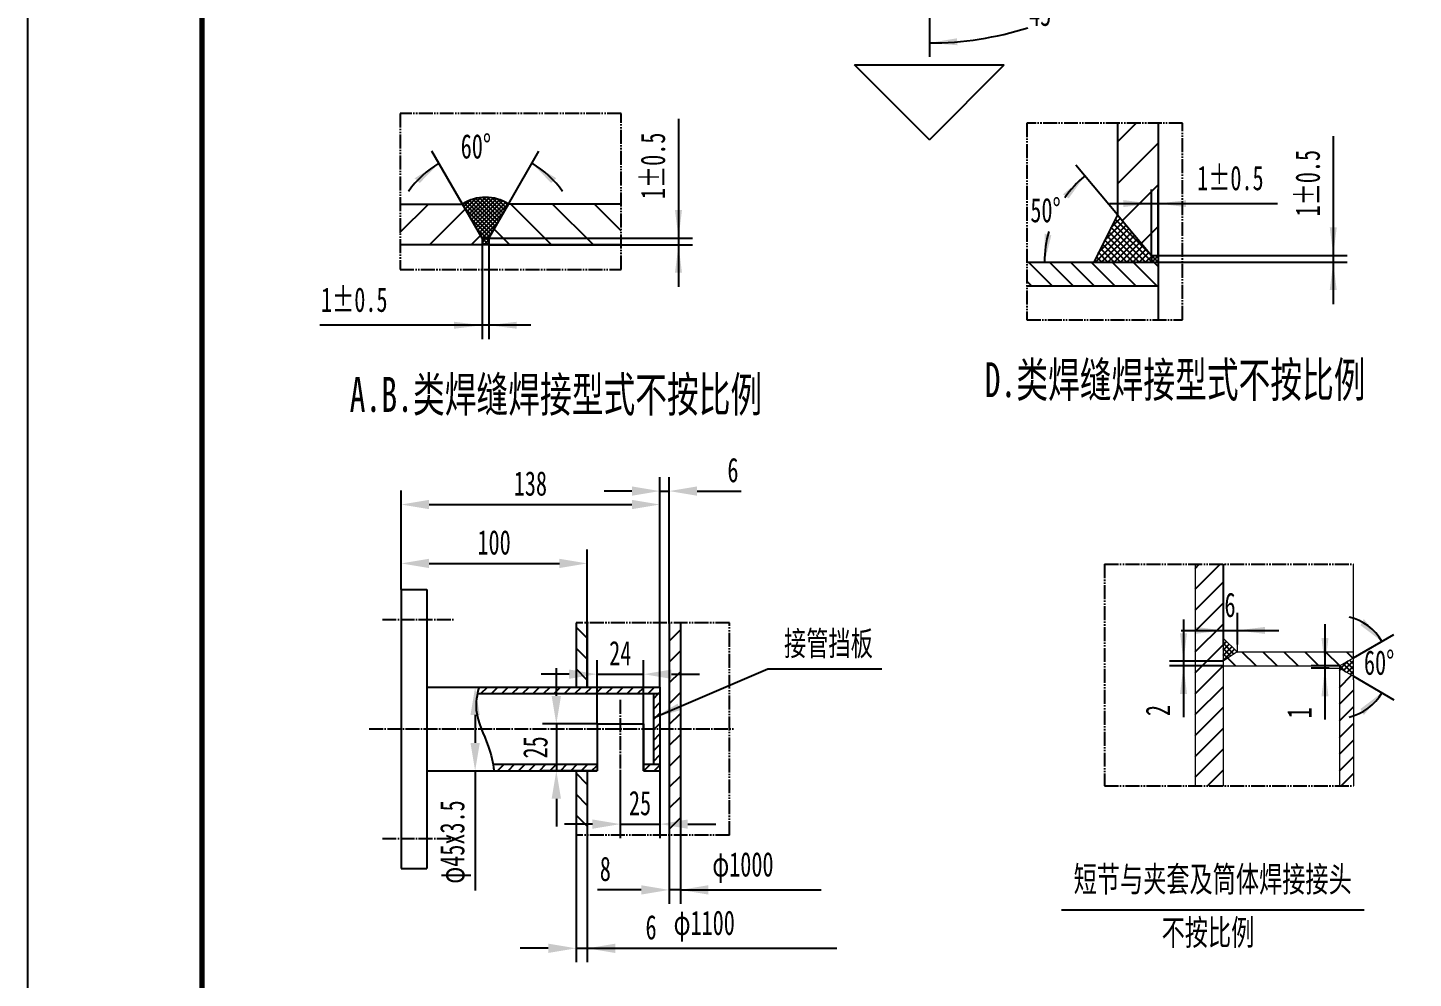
# Model space of a CAD drawing. Header units: millimetres. Extents: x -3150 to 3150, y -4455 to 4455.
# Drawn here: x -3150 to -172, y -3055 to -1011 of the extents above; entities that cross this region are included whole.
import ezdxf

# ---------------------------------------------------------------- set-up
doc = ezdxf.new("R2010")
doc.units = ezdxf.units.MM
doc.linetypes.add('EB_DASHDOT', pattern=[39, 30, -3, 3, -3])
doc.linetypes.add('EB_DASHDOTDOT', pattern=[45, 30, -3, 3, -3, 3, -3])
doc.layers.get('0').update_dxf_attribs({"lineweight": 0})
for name, color, linetype, lineweight in [('CAXAEB0', 7, 'Continuous', 70), ('CAXA中心线层', 1, 'EB_DASHDOT', 25), ('CAXA剖面线层', 4, 'Continuous', 25), ('CAXA尺寸线层', 3, 'Continuous', 25), ('CAXA细实线层', 7, 'Continuous', 25), ('H 短双点线', 3, 'EB_DASHDOTDOT', 35)]:
    doc.layers.add(name, color=color, linetype=linetype, lineweight=lineweight)
doc.styles.add('标准', font='SimSun.ttf', dxfattribs={"width": 0.667})
doc.dimstyles.new('标准', dxfattribs={"dimscale": 225, "dimtxt": 3.5, "dimasz": 4, "dimexe": 2, "dimexo": 0, "dimtad": 1, "dimdsep": 46, "dimtxsty": '标准', "dimcen": 0, "dimdle": 6, "dimazin": 2, "dimtfac": 1, "dimtdec": 3, "dimtmove": 0, "dimatfit": 3, "dimfxl": 0, "dimtolj": 1, "dimtzin": 0, "dimarcsym": 0})

# ---------------------------------------------------------------- blocks, each defined once
blk = doc.blocks.new('CAXBLOCK0', base_point=(3000, -4305))
at = {"layer": 'CAXAEB0', "color": 0, "linetype": 'Continuous', "lineweight": 25}
blk.add_line((-3150, -4455), (-3150, 4455), dxfattribs=at)
at = {"layer": 'CAXAEB0', "color": 0, "linetype": 'Continuous', "lineweight": 70}
blk.add_line((-2775, -4305), (-2775, 4305), dxfattribs=at)
blk = doc.blocks.new('*CAXBLOCK3132')
at = {"layer": 'CAXA尺寸线层', "linetype": 'Continuous', "lineweight": 25}
for points in [[(-1212.2, 363.7), (-1271.5, 353.6), (-1272.8, 368.6)], [(-1713.4, 156.1), (-1664.4, 190.9), (-1674, 202.4)]]:
    blk.add_hatch(color=0, dxfattribs=at).paths.add_polyline_path(points, flags=0)
at = {"layer": 'CAXA尺寸线层', "color": 0, "linetype": 'Continuous', "lineweight": 25}
for p, q in [((-1212.2, 271.8), (-1212.2, 393.7)), ((-1640.8, 83.5), (-1734.6, 177.3))]:
    blk.add_line(p, q, dxfattribs=at)
for start, end in [(90, 107.6908), (117.4831, 135)]:
    blk.add_arc((-1212.2, -345.1), 708.7, start, end, dxfattribs=at)
at = {"layer": 'CAXA尺寸线层', "color": 0, "linetype": 'Continuous', "lineweight": 25, "insert": (-1536.7, 345.7), "char_height": 52.5, "attachment_point": 1, "style": '标准'}
blk.add_mtext('\\fSimSun|b0|i0|p34;45{%%D}', dxfattribs=at)
blk = doc.blocks.new('*CAXBLOCK3233')
at = {"layer": 'CAXA尺寸线层', "linetype": 'Continuous', "lineweight": 25}
for points in [[(-717.8, -839.5), (-766.8, -874.3), (-757.2, -885.8)], [(-1212.2, -1044.3), (-1153, -1034.2), (-1151.7, -1049.2)]]:
    blk.add_hatch(color=0, dxfattribs=at).paths.add_polyline_path(points, flags=0)
at = {"layer": 'CAXA尺寸线层', "color": 0, "linetype": 'Continuous', "lineweight": 25}
for p, q in [((-921.3, -636), (-696.6, -860.7)), ((-1212.2, -973), (-1212.2, -1074.3))]:
    blk.add_line(p, q, dxfattribs=at)
for start, end in [(297.5521, 315), (270, 287.6266)]:
    blk.add_arc((-1212.2, -345.1), 699.2, start, end, dxfattribs=at)
at = {"layer": 'CAXA尺寸线层', "color": 0, "linetype": 'Continuous', "lineweight": 25, "insert": (-997.9, -955.1), "char_height": 52.5, "attachment_point": 1, "style": '标准'}
blk.add_mtext('\\fSimSun|b0|i0|p34;45{%%D}', dxfattribs=at)
blk = doc.blocks.new('CAXBLOCK41')
at = {"layer": 'CAXAEB0', "color": 0, "linetype": 'Continuous', "lineweight": 25}
for p, q in [((-2024.1, -1478.2), (-2111.6, -1390.7)), ((-1934.3, -1478.2), (-2021.8, -1390.7)), ((-1874.6, -1448.1), (-1932, -1390.7)), ((-2113.9, -1478.2), (-2147.8, -1444.3))]:
    blk.add_line(p, q, dxfattribs=at)
blk = doc.blocks.new('CAXBLOCK42')
at = {"layer": 'CAXAEB0', "color": 0, "linetype": 'Continuous', "lineweight": 25}
for p, q in [((-2349.9, -1451.8), (-2288.8, -1390.7)), ((-2286.5, -1478.2), (-2209.5, -1401.3)), ((-2196.7, -1478.2), (-2176.6, -1458.2))]:
    blk.add_line(p, q, dxfattribs=at)
blk = doc.blocks.new('CAXBLOCK43')
at = {"layer": 'CAXAEB0', "color": 0, "linetype": 'Continuous', "lineweight": 25}
for p, q in [((-2212.8, -1395.6), (-2199.8, -1382.6)), ((-2166.2, -1434.9), (-2212.3, -1388.7)), ((-2166.2, -1443.9), (-2210.5, -1399.6)), ((-2209.5, -1401.3), (-2186.7, -1378.5)), ((-2166.2, -1425.9), (-2206.5, -1385.6)), ((-2206.2, -1407), (-2175.9, -1376.7)), ((-2202.9, -1412.7), (-2166.4, -1376.2)), ((-2166.2, -1416.9), (-2200.3, -1382.8)), ((-2199.6, -1418.4), (-2166.2, -1384.9)), ((-2196.4, -1424.1), (-2166.2, -1393.9)), ((-2166.2, -1407.9), (-2193.7, -1380.4)), ((-2166.2, -1399), (-2186.7, -1378.5)), ((-2166.2, -1390), (-2179.1, -1377.1)), ((-2166.2, -1381), (-2170.9, -1376.3)), ((-2166.2, -1384.9), (-2157.8, -1376.5)), ((-2166.2, -1393.9), (-2149.9, -1377.6)), ((-2166.2, -1402.9), (-2142.6, -1379.3)), ((-2131.3, -1415.9), (-2166.2, -1381)), ((-2166.2, -1411.9), (-2135.8, -1381.4)), ((-2166.2, -1420.8), (-2129.3, -1384)), ((-2166.2, -1429.8), (-2123.3, -1386.9)), ((-2134.6, -1421.6), (-2166.2, -1390)), ((-2166.2, -1438.8), (-2117.6, -1390.2)), ((-2137.9, -1427.3), (-2166.2, -1399)), ((-2128, -1410.2), (-2162, -1376.3)), ((-2124.8, -1404.5), (-2152, -1377.3)), ((-2121.5, -1398.8), (-2140.3, -1379.9)), ((-2118.2, -1393.1), (-2125.5, -1385.8)), ((-2166.2, -1452.8), (-2198.2, -1420.8)), ((-2193.1, -1429.7), (-2166.2, -1402.9)), ((-2189.8, -1435.4), (-2166.2, -1411.9)), ((-2186.5, -1441.1), (-2166.2, -1420.8)), ((-2141.2, -1433), (-2166.2, -1407.9)), ((-2166.2, -1447.8), (-2127.3, -1408.9)), ((-2144.5, -1438.6), (-2166.2, -1416.9)), ((-2147.8, -1444.3), (-2166.2, -1425.9)), ((-2166.2, -1461.8), (-2186, -1442.1)), ((-2183.2, -1446.8), (-2166.2, -1429.8)), ((-2179.9, -1452.5), (-2166.2, -1438.8)), ((-2176.6, -1458.2), (-2166.2, -1447.8)), ((-2173.1, -1463.6), (-2166.2, -1456.8)), ((-2166.2, -1456.8), (-2139.6, -1430.1)), ((-2151.1, -1450), (-2166.2, -1434.9)), ((-2154.3, -1455.7), (-2166.2, -1443.9)), ((-2157.6, -1461.4), (-2166.2, -1452.8)), ((-2164.1, -1463.6), (-2151.8, -1451.4)), ((-2173.4, -1463.6), (-2173.7, -1463.3)), ((-2173.5, -1464.1), (-2173.1, -1463.6)), ((-2173.5, -1473), (-2166.2, -1465.7)), ((-2167.8, -1478.2), (-2173.5, -1472.5)), ((-2166.2, -1470.8), (-2173.4, -1463.6)), ((-2169.7, -1478.2), (-2166.2, -1474.7)), ((-2164.4, -1463.6), (-2166.2, -1461.8)), ((-2166.2, -1465.7), (-2164.1, -1463.6)), ((-2166.2, -1474.7), (-2158.9, -1467.4)), ((-2158.9, -1478.1), (-2166.2, -1470.8)), ((-2158.9, -1469.1), (-2164.4, -1463.6)), ((-2160.7, -1478.2), (-2158.9, -1476.4))]:
    blk.add_line(p, q, dxfattribs=at)
blk = doc.blocks.new('*CAXBLOCK4445')
at = {"layer": 'CAXA尺寸线层', "linetype": 'Continuous', "lineweight": 25}
for points in [[(-2266.3, -1303), (-2307.5, -1345.4), (-2318.5, -1335.2)], [(-2066.2, -1303), (-2024.9, -1345.4), (-2013.9, -1335.2)]]:
    blk.add_hatch(color=0, dxfattribs=at).paths.add_polyline_path(points, flags=0)
at = {"layer": 'CAXA尺寸线层', "color": 0, "linetype": 'Continuous', "lineweight": 25}
for p, q in [((-2215.6, -1390.7), (-2281.3, -1277)), ((-2116.8, -1390.7), (-2051.2, -1277))]:
    blk.add_line(p, q, dxfattribs=at)
for start, end in [(120, 145.7693), (34.2307, 60)]:
    blk.add_arc((-2166.2, -1476.3), 200.1, start, end, dxfattribs=at)
at = {"layer": 'CAXA尺寸线层', "color": 0, "linetype": 'Continuous', "lineweight": 25, "insert": (-2219.4, -1240.2), "char_height": 52.5, "attachment_point": 1, "style": '标准'}
blk.add_mtext('\\fSimSun|b0|i0|p34;60{%%D}', dxfattribs=at)
blk = doc.blocks.new('CAXBLOCK46')
at = {"layer": 'CAXA尺寸线层', "color": 0, "linetype": 'Continuous', "lineweight": 25, "insert": (-1832.7, -1379.9), "char_height": 52.5, "attachment_point": 1, "rotation": 90, "style": '标准'}
blk.add_mtext('\\fSimSun|b0|i0|p34;1{%%P}0.5', dxfattribs=at)
blk = doc.blocks.new('*CAXBLOCK4546')
at = {"layer": 'CAXA尺寸线层', "linetype": 'Continuous', "lineweight": 25}
for points in [[(-1751.4, -1463.6), (-1743.9, -1403.6), (-1758.9, -1403.6)], [(-1751.4, -1478.2), (-1743.9, -1538.2), (-1758.9, -1538.2)]]:
    blk.add_hatch(color=0, dxfattribs=at).paths.add_polyline_path(points, flags=0)
at = {"layer": 'CAXA尺寸线层', "color": 0, "linetype": 'Continuous', "lineweight": 25}
for p, q in [((-1751.4, -1207.1), (-1751.4, -1568.2)), ((-2158.9, -1463.6), (-1721.4, -1463.6)), ((-2158.9, -1478.2), (-1721.4, -1478.2))]:
    blk.add_line(p, q, dxfattribs=at)
blk.add_blockref('CAXBLOCK46', (0, 0), dxfattribs=at)
blk = doc.blocks.new('CAXBLOCK48')
at = {"layer": 'CAXA尺寸线层', "color": 0, "linetype": 'Continuous', "lineweight": 25, "insert": (-2519.6, -1569.8), "char_height": 52.5, "attachment_point": 1, "style": '标准'}
blk.add_mtext('\\fSimSun|b0|i0|p34;1{%%P}0.5', dxfattribs=at)
blk = doc.blocks.new('*CAXBLOCK4748')
at = {"layer": 'CAXA尺寸线层', "linetype": 'Continuous', "lineweight": 25}
for points in [[(-2173.5, -1651.1), (-2233.5, -1658.6), (-2233.5, -1643.6)], [(-2158.9, -1651.1), (-2098.9, -1658.6), (-2098.9, -1643.6)]]:
    blk.add_hatch(color=0, dxfattribs=at).paths.add_polyline_path(points, flags=0)
at = {"layer": 'CAXA尺寸线层', "color": 0, "linetype": 'Continuous', "lineweight": 25}
for p, q in [((-2173.5, -1478.2), (-2173.5, -1681.1)), ((-2158.9, -1478.2), (-2158.9, -1681.1)), ((-2068.9, -1651.1), (-2522.2, -1651.1))]:
    blk.add_line(p, q, dxfattribs=at)
blk.add_blockref('CAXBLOCK48', (0, 0), dxfattribs=at)
blk = doc.blocks.new('CAXBLOCK49')
at = {"layer": 'CAXAEB0', "color": 0, "linetype": 'Continuous', "lineweight": 25}
for p, q in [((-835.5, -1468.6), (-795.7, -1428.8)), ((-821.9, -1441.5), (-801.8, -1421.4)), ((-735.1, -1500.9), (-812.7, -1423.3)), ((-808.3, -1414.4), (-808, -1414.1)), ((-805.1, -1417.5), (-808.2, -1414.4)), ((-855.4, -1515.5), (-783.4, -1443.4)), ((-849.2, -1495.7), (-789.5, -1436.1)), ((-842, -1515.5), (-777.2, -1450.7)), ((-828.5, -1515.5), (-771.1, -1458.1)), ((-761, -1515.5), (-826.3, -1450.2)), ((-747.6, -1515.5), (-821.8, -1441.3)), ((-735.1, -1514.4), (-817.3, -1432.3)), ((-814.9, -1515.5), (-844.3, -1486.1)), ((-801.4, -1515.5), (-839.8, -1477.1)), ((-788, -1515.5), (-835.3, -1468.2)), ((-774.5, -1515.5), (-830.8, -1459.2)), ((-815, -1515.5), (-764.9, -1465.4)), ((-801.5, -1515.5), (-758.8, -1472.7)), ((-788.1, -1515.5), (-752.6, -1480)), ((-774.6, -1515.5), (-746.5, -1487.4)), ((-855.3, -1515.5), (-857.8, -1513)), ((-841.8, -1515.5), (-853.3, -1504)), ((-828.4, -1515.5), (-848.8, -1495)), ((-761.1, -1515.5), (-740.3, -1494.7)), ((-747.7, -1515.5), (-735.1, -1503)), ((-735.1, -1503), (-733.1, -1500.9)), ((-720.6, -1515.5), (-735.1, -1500.9)), ((-734.1, -1515.5), (-735.1, -1514.4)), ((-734.2, -1515.5), (-720.6, -1501.8)), ((-720.6, -1502.1), (-721.7, -1500.9)), ((-720.7, -1515.5), (-720.6, -1515.3))]:
    blk.add_line(p, q, dxfattribs=at)
blk = doc.blocks.new('CAXBLOCK50')
at = {"layer": 'CAXAEB0', "color": 0, "linetype": 'Continuous', "lineweight": 25}
for p, q in [((-948, -1566.5), (-999, -1515.5)), ((-903.1, -1566.5), (-954.1, -1515.5)), ((-858.2, -1566.5), (-909.2, -1515.5)), ((-813.3, -1566.5), (-864.3, -1515.5)), ((-768.4, -1566.5), (-819.4, -1515.5)), ((-723.5, -1566.5), (-774.5, -1515.5)), ((-720.6, -1524.5), (-729.6, -1515.5)), ((-992.9, -1566.5), (-1002.7, -1556.7))]:
    blk.add_line(p, q, dxfattribs=at)
blk = doc.blocks.new('CAXBLOCK51')
at = {"layer": 'CAXAEB0', "color": 0, "linetype": 'Continuous', "lineweight": 25}
for p, q in [((-808, -1257.1), (-767.6, -1216.6)), ((-808, -1346.9), (-720.6, -1259.4)), ((-797.7, -1426.3), (-720.6, -1349.2)), ((-756.7, -1475.2), (-720.6, -1439))]:
    blk.add_line(p, q, dxfattribs=at)
blk = doc.blocks.new('CAXBLOCK53')
at = {"layer": 'CAXA尺寸线层', "color": 0, "linetype": 'Continuous', "lineweight": 25, "insert": (-636.8, -1308.3), "char_height": 52.5, "attachment_point": 1, "style": '标准'}
blk.add_mtext('\\fSimSun|b0|i0|p34;1{%%P}0.5', dxfattribs=at)
blk = doc.blocks.new('*CAXBLOCK5253')
at = {"layer": 'CAXA尺寸线层', "linetype": 'Continuous', "lineweight": 25}
for points in [[(-735.1, -1389.6), (-795.1, -1382.1), (-795.1, -1397.1)], [(-720.6, -1389.6), (-660.6, -1382.1), (-660.6, -1397.1)]]:
    blk.add_hatch(color=0, dxfattribs=at).paths.add_polyline_path(points, flags=0)
at = {"layer": 'CAXA尺寸线层', "color": 0, "linetype": 'Continuous', "lineweight": 25}
for p, q in [((-735.1, -1500.9), (-735.1, -1359.6)), ((-720.6, -1500.9), (-720.6, -1359.6)), ((-825.1, -1389.6), (-464, -1389.6))]:
    blk.add_line(p, q, dxfattribs=at)
blk.add_blockref('CAXBLOCK53', (0, 0), dxfattribs=at)
blk = doc.blocks.new('CAXBLOCK55')
at = {"layer": 'CAXA尺寸线层', "color": 0, "linetype": 'Continuous', "lineweight": 25, "insert": (-425.5, -1417.2), "char_height": 52.5, "attachment_point": 1, "rotation": 90, "style": '标准'}
blk.add_mtext('\\fSimSun|b0|i0|p34;1{%%P}0.5', dxfattribs=at)
blk = doc.blocks.new('*CAXBLOCK5455')
at = {"layer": 'CAXA尺寸线层', "linetype": 'Continuous', "lineweight": 25}
for points in [[(-344.2, -1500.9), (-336.7, -1440.9), (-351.7, -1440.9)], [(-344.2, -1515.5), (-336.7, -1575.5), (-351.7, -1575.5)]]:
    blk.add_hatch(color=0, dxfattribs=at).paths.add_polyline_path(points, flags=0)
at = {"layer": 'CAXA尺寸线层', "color": 0, "linetype": 'Continuous', "lineweight": 25}
for p, q in [((-344.2, -1244.4), (-344.2, -1605.5)), ((-720.6, -1500.9), (-314.2, -1500.9)), ((-720.6, -1515.5), (-314.2, -1515.5))]:
    blk.add_line(p, q, dxfattribs=at)
blk.add_blockref('CAXBLOCK55', (0, 0), dxfattribs=at)
blk = doc.blocks.new('*CAXBLOCK5657')
at = {"layer": 'CAXA尺寸线层', "linetype": 'Continuous', "lineweight": 25}
for points in [[(-878.3, -1330.3), (-912.9, -1378.5), (-925.1, -1369.8)], [(-964.6, -1515.5), (-950, -1457.9), (-964.5, -1454.2)]]:
    blk.add_hatch(color=0, dxfattribs=at).paths.add_polyline_path(points, flags=0)
at = {"layer": 'CAXA尺寸线层', "color": 0, "linetype": 'Continuous', "lineweight": 25}
blk.add_line((-808, -1414), (-897.6, -1307.3), dxfattribs=at)
for start, end in [(130, 145.1532), (164.1064, 180)]:
    blk.add_arc((-722.9, -1515.5), 241.7, start, end, dxfattribs=at)
at = {"layer": 'CAXA尺寸线层', "color": 0, "linetype": 'Continuous', "lineweight": 25, "insert": (-995.2, -1377.3), "char_height": 52.5, "attachment_point": 1, "style": '标准'}
blk.add_mtext('\\fSimSun|b0|i0|p34;50{%%D}', dxfattribs=at)
blk = doc.blocks.new('CAXBLOCK81', base_point=(7, 77))
at = {"layer": 'CAXAEB0', "color": 0, "linetype": 'Continuous', "lineweight": 25}
for p, q in [((-1805.4, -2453.9), (-1794.4, -2442.9)), ((-1805.4, -2476.3), (-1791.4, -2462.3)), ((-1805.4, -2498.8), (-1791.4, -2484.8)), ((-1805.4, -2521.2), (-1803.1, -2518.9)), ((-1805.4, -2543.7), (-1791.4, -2529.7)), ((-1803.1, -2518.9), (-1791.4, -2507.2)), ((-1805.4, -2566.1), (-1791.4, -2552.1)), ((-1805.4, -2588.6), (-1791.4, -2574.6))]:
    blk.add_line(p, q, dxfattribs=at)
blk = doc.blocks.new('CAXBLOCK82', base_point=(7, 77))
at = {"layer": 'CAXAEB0', "color": 0, "linetype": 'Continuous', "lineweight": 25}
for p, q in [((-1947.4, -2324), (-1971.4, -2300)), ((-1947.4, -2368.9), (-1971.4, -2344.9)), ((-1947.4, -2413.8), (-1971.4, -2389.8)), ((-1947.4, -2638.3), (-1971.4, -2614.3)), ((-1947.4, -2683.2), (-1971.4, -2659.2)), ((-1947.4, -2728.1), (-1971.4, -2704.1))]:
    blk.add_line(p, q, dxfattribs=at)
blk = doc.blocks.new('CAXBLOCK83', base_point=(7, 77))
at = {"layer": 'CAXAEB0', "color": 0, "linetype": 'Continuous', "lineweight": 25}
for p, q in [((-1771.4, -2330.1), (-1747.4, -2306.1)), ((-1771.4, -2375), (-1747.4, -2351)), ((-1771.4, -2419.9), (-1747.4, -2395.9)), ((-1771.4, -2464.8), (-1747.4, -2440.8)), ((-1771.4, -2509.7), (-1747.4, -2485.7)), ((-1771.4, -2554.6), (-1747.4, -2530.6)), ((-1771.4, -2599.5), (-1747.4, -2575.5)), ((-1771.4, -2644.4), (-1747.4, -2620.4)), ((-1771.4, -2689.3), (-1747.4, -2665.3)), ((-1771.4, -2734.2), (-1747.4, -2710.2))]:
    blk.add_line(p, q, dxfattribs=at)
blk = doc.blocks.new('*CAXBLOCK8485')
at = {"layer": 'CAXA尺寸线层', "linetype": 'Continuous', "lineweight": 25}
for points in [[(-2178.4, -2488.9), (-2188.4, -2428.9), (-2198.4, -2488.9)], [(-2178.4, -2548.9), (-2188.4, -2608.9), (-2198.4, -2548.9)]]:
    blk.add_hatch(color=0, dxfattribs=at).paths.add_polyline_path(points, flags=0)
at = {"layer": 'CAXA尺寸线层', "color": 0, "linetype": 'Continuous', "lineweight": 25}
for p, q in [((-2292, -2428.9), (-2158.4, -2428.9)), ((-2188.4, -2488.9), (-2188.4, -2548.9)), ((-2292, -2608.9), (-2158.4, -2608.9)), ((-2188.4, -2608.9), (-2188.4, -2865.9))]:
    blk.add_line(p, q, dxfattribs=at)
at = {"layer": 'CAXA尺寸线层', "color": 0, "linetype": 'Continuous', "lineweight": 25, "insert": (-2264, -2851.5), "char_height": 52.5, "attachment_point": 1, "rotation": 90, "style": '标准'}
blk.add_mtext('\\fSimSun|b0|i0|p34;φ45x3.5', dxfattribs=at)
blk = doc.blocks.new('CAXBLOCK85', base_point=(7, 77))
at = {"layer": 'CAXAEB0', "linetype": 'Continuous', "lineweight": 25}
blk.add_hatch(color=0, dxfattribs=at).paths.add_polyline_path([(-1805.4, -2495.1), (-1753.2, -2464.6), (-1747.3, -2478.4)], flags=0)
at = {"layer": 'CAXAEB0', "color": 0, "linetype": 'Continuous', "lineweight": 25}
for p, q in [((-1805.4, -2495.1), (-1559.7, -2390)), ((-1559.7, -2390), (-1314.3, -2390))]:
    blk.add_line(p, q, dxfattribs=at)
at = {"layer": 'CAXAEB0', "color": 0, "linetype": 'Continuous', "lineweight": 25, "insert": (-1524.6, -2308.7), "char_height": 52.5, "attachment_point": 1, "style": '标准'}
blk.add_mtext('\\fSimSun|b0|i0|p34;接管挡板', dxfattribs=at)
blk = doc.blocks.new('*CAXBLOCK8687')
at = {"layer": 'CAXA尺寸线层', "linetype": 'Continuous', "lineweight": 25}
for points in [[(-2287.4, -2173.1), (-2347.4, -2163.1), (-2287.4, -2153.1)], [(-2007.4, -2173.1), (-1947.4, -2163.1), (-2007.4, -2153.1)]]:
    blk.add_hatch(color=0, dxfattribs=at).paths.add_polyline_path(points, flags=0)
at = {"layer": 'CAXA尺寸线层', "color": 0, "linetype": 'Continuous', "lineweight": 25}
for p, q in [((-2347.4, -2218.9), (-2347.4, -2133.1)), ((-1947.4, -2428.9), (-1947.4, -2133.1)), ((-2287.4, -2163.1), (-2007.4, -2163.1))]:
    blk.add_line(p, q, dxfattribs=at)
at = {"layer": 'CAXA尺寸线层', "color": 0, "linetype": 'Continuous', "lineweight": 25, "insert": (-2183.4, -2091.5), "char_height": 52.5, "attachment_point": 1, "style": '标准'}
blk.add_mtext('\\fSimSun|b0|i0|p34;100', dxfattribs=at)
blk = doc.blocks.new('*CAXBLOCK8788')
at = {"layer": 'CAXA尺寸线层', "linetype": 'Continuous', "lineweight": 25}
for points in [[(-2287.4, -2046.5), (-2347.4, -2036.5), (-2287.4, -2026.5)], [(-1851.4, -2046.5), (-1791.4, -2036.5), (-1851.4, -2026.5)]]:
    blk.add_hatch(color=0, dxfattribs=at).paths.add_polyline_path(points, flags=0)
at = {"layer": 'CAXA尺寸线层', "color": 0, "linetype": 'Continuous', "lineweight": 25}
for p, q in [((-2347.4, -2218.9), (-2347.4, -2006.5)), ((-1791.4, -2428.9), (-1791.4, -2006.5)), ((-2287.4, -2036.5), (-1851.4, -2036.5))]:
    blk.add_line(p, q, dxfattribs=at)
at = {"layer": 'CAXA尺寸线层', "color": 0, "linetype": 'Continuous', "lineweight": 25, "insert": (-2105.4, -1964.9), "char_height": 52.5, "attachment_point": 1, "style": '标准'}
blk.add_mtext('\\fSimSun|b0|i0|p34;138', dxfattribs=at)
blk = doc.blocks.new('*CAXBLOCK8889')
at = {"layer": 'CAXA尺寸线层', "linetype": 'Continuous', "lineweight": 25}
for points in [[(-1851.4, -2017.6), (-1791.4, -2007.6), (-1851.4, -1997.6)], [(-1711.4, -2017.6), (-1771.4, -2007.6), (-1711.4, -1997.6)]]:
    blk.add_hatch(color=0, dxfattribs=at).paths.add_polyline_path(points, flags=0)
at = {"layer": 'CAXA尺寸线层', "color": 0, "linetype": 'Continuous', "lineweight": 25}
for p, q in [((-1791.4, -2428.9), (-1791.4, -1977.6)), ((-1771.4, -2290.5), (-1771.4, -1977.6)), ((-1851.4, -2007.6), (-1911.4, -2007.6)), ((-1791.4, -2007.6), (-1771.4, -2007.6)), ((-1711.4, -2007.6), (-1616.9, -2007.6))]:
    blk.add_line(p, q, dxfattribs=at)
at = {"layer": 'CAXA尺寸线层', "color": 0, "linetype": 'Continuous', "lineweight": 25, "insert": (-1646.2, -1936), "char_height": 52.5, "attachment_point": 1, "style": '标准'}
blk.add_mtext('\\fSimSun|b0|i0|p34;6', dxfattribs=at)
blk = doc.blocks.new('*CAXBLOCK8990')
at = {"layer": 'CAXA尺寸线层', "linetype": 'Continuous', "lineweight": 25}
for points in [[(-2003.9, -2448), (-2013.9, -2508), (-2023.9, -2448)], [(-2003.9, -2668.9), (-2013.9, -2608.9), (-2023.9, -2668.9)]]:
    blk.add_hatch(color=0, dxfattribs=at).paths.add_polyline_path(points, flags=0)
at = {"layer": 'CAXA尺寸线层', "color": 0, "linetype": 'Continuous', "lineweight": 25}
for p, q in [((-2013.9, -2448), (-2013.9, -2388)), ((-1926.4, -2508), (-2043.9, -2508)), ((-2013.9, -2508), (-2013.9, -2608.9)), ((-1926.4, -2608.9), (-2043.9, -2608.9)), ((-2013.9, -2668.9), (-2013.9, -2728.9))]:
    blk.add_line(p, q, dxfattribs=at)
at = {"layer": 'CAXA尺寸线层', "color": 0, "linetype": 'Continuous', "lineweight": 18, "insert": (-2085.4, -2582.4), "char_height": 52.5, "attachment_point": 1, "rotation": 90, "style": '标准'}
blk.add_mtext('\\fSimSun|b0|i0|p34;25', dxfattribs=at)
blk = doc.blocks.new('CAXBLOCK90', base_point=(7, 77))
at = {"layer": 'CAXAEB0', "color": 0, "linetype": 'Continuous', "lineweight": 25}
for p, q in [((-2176.1, -2442.9), (-2162.1, -2428.9)), ((-2153.6, -2442.9), (-2139.6, -2428.9)), ((-2131.2, -2442.9), (-2117.2, -2428.9)), ((-2108.7, -2442.9), (-2094.7, -2428.9)), ((-2086.3, -2442.9), (-2072.3, -2428.9)), ((-2063.8, -2442.9), (-2049.8, -2428.9)), ((-2041.4, -2442.9), (-2027.4, -2428.9)), ((-2018.9, -2442.9), (-2004.9, -2428.9)), ((-1996.5, -2442.9), (-1982.5, -2428.9)), ((-1974, -2442.9), (-1960, -2428.9)), ((-1951.6, -2442.9), (-1937.6, -2428.9)), ((-1929.1, -2442.9), (-1915.1, -2428.9)), ((-1906.7, -2442.9), (-1892.7, -2428.9)), ((-1884.2, -2442.9), (-1870.2, -2428.9)), ((-1861.8, -2442.9), (-1847.8, -2428.9)), ((-1839.3, -2442.9), (-1825.3, -2428.9)), ((-1816.9, -2442.9), (-1802.9, -2428.9)), ((-1794.4, -2442.9), (-1791.4, -2439.9)), ((-2149.7, -2596.1), (-2148.5, -2594.9)), ((-2140, -2608.9), (-2126, -2594.9)), ((-2117.6, -2608.9), (-2103.6, -2594.9)), ((-2095.1, -2608.9), (-2081.1, -2594.9)), ((-2072.7, -2608.9), (-2058.7, -2594.9)), ((-2050.2, -2608.9), (-2036.2, -2594.9)), ((-2027.8, -2608.9), (-2013.8, -2594.9)), ((-2005.3, -2608.9), (-1991.3, -2594.9)), ((-1982.9, -2608.9), (-1968.9, -2594.9)), ((-1960.4, -2608.9), (-1946.4, -2594.9)), ((-1938, -2608.9), (-1926.4, -2597.3))]:
    blk.add_line(p, q, dxfattribs=at)
blk = doc.blocks.new('CAXBLOCK91', base_point=(7, 77))
at = {"layer": 'CAXAEB0', "color": 0, "linetype": 'Continuous', "lineweight": 25}
for p, q in [((-1825.7, -2608.9), (-1811.7, -2594.9)), ((-1803.3, -2608.9), (-1791.4, -2597))]:
    blk.add_line(p, q, dxfattribs=at)
blk = doc.blocks.new('*CAXBLOCK9293')
at = {"layer": 'CAXA尺寸线层', "linetype": 'Continuous', "lineweight": 25}
for points in [[(-1986.4, -2411.2), (-1926.4, -2401.2), (-1986.4, -2391.2)], [(-1766.4, -2411.2), (-1826.4, -2401.2), (-1766.4, -2391.2)]]:
    blk.add_hatch(color=0, dxfattribs=at).paths.add_polyline_path(points, flags=0)
at = {"layer": 'CAXA尺寸线层', "color": 0, "linetype": 'Continuous', "lineweight": 25}
for p, q in [((-1926.4, -2508), (-1926.4, -2371.2)), ((-1826.4, -2608.9), (-1826.4, -2371.2)), ((-1986.4, -2401.2), (-2046.4, -2401.2)), ((-1926.4, -2401.2), (-1826.4, -2401.2)), ((-1766.4, -2401.2), (-1706.4, -2401.2))]:
    blk.add_line(p, q, dxfattribs=at)
at = {"layer": 'CAXA尺寸线层', "color": 0, "linetype": 'Continuous', "lineweight": 18, "insert": (-1900.4, -2329.7), "char_height": 52.5, "attachment_point": 1, "style": '标准'}
blk.add_mtext('\\fSimSun|b0|i0|p34;24', dxfattribs=at)
blk = doc.blocks.new('*CAXBLOCK9394')
at = {"layer": 'CAXA尺寸线层', "linetype": 'Continuous', "lineweight": 25}
for points in [[(-1936.4, -2733.5), (-1876.4, -2723.5), (-1936.4, -2713.5)], [(-1731.4, -2733.5), (-1791.4, -2723.5), (-1731.4, -2713.5)]]:
    blk.add_hatch(color=0, dxfattribs=at).paths.add_polyline_path(points, flags=0)
at = {"layer": 'CAXA尺寸线层', "color": 0, "linetype": 'Continuous', "lineweight": 25}
for p, q in [((-1876.4, -2608.9), (-1876.4, -2753.5)), ((-1791.4, -2608.9), (-1791.4, -2753.5)), ((-1936.4, -2723.5), (-1996.4, -2723.5)), ((-1876.4, -2723.5), (-1791.4, -2723.5)), ((-1731.4, -2723.5), (-1671.4, -2723.5))]:
    blk.add_line(p, q, dxfattribs=at)
at = {"layer": 'CAXA尺寸线层', "color": 0, "linetype": 'Continuous', "lineweight": 18, "insert": (-1857.9, -2651.9), "char_height": 52.5, "attachment_point": 1, "style": '标准'}
blk.add_mtext('\\fSimSun|b0|i0|p34;25', dxfattribs=at)
blk = doc.blocks.new('CAXBLOCK94', base_point=(7, 77))
at = {"layer": 'CAXAEB0', "linetype": 'Continuous', "lineweight": 25}
blk.add_hatch(color=0, dxfattribs=at).paths.add_polyline_path([(-1747.4, -2864.9), (-1687.4, -2857.4), (-1687.4, -2872.4)], flags=0)
at = {"layer": 'CAXAEB0', "color": 0, "linetype": 'Continuous', "lineweight": 25}
for p, q in [((-1747.4, -2747.3), (-1747.4, -2894.9)), ((-1747.4, -2864.9), (-1445, -2864.9))]:
    blk.add_line(p, q, dxfattribs=at)
at = {"layer": 'CAXAEB0', "color": 0, "linetype": 'Continuous', "lineweight": 25, "insert": (-1678.6, -2783.6), "char_height": 52.5, "attachment_point": 1, "style": '标准'}
blk.add_mtext('\\fSimSun|b0|i0|p34;φ1000', dxfattribs=at)
blk = doc.blocks.new('CAXBLOCK95', base_point=(7, 77))
at = {"layer": 'CAXAEB0', "linetype": 'Continuous', "lineweight": 25}
blk.add_hatch(color=0, dxfattribs=at).paths.add_polyline_path([(-1947.4, -2990.5), (-1887.4, -2983), (-1887.4, -2998)], flags=0)
at = {"layer": 'CAXAEB0', "color": 0, "linetype": 'Continuous', "lineweight": 25}
for p, q in [((-1947.4, -2747.3), (-1947.4, -3020.5)), ((-1947.4, -2990.5), (-1411.3, -2990.5))]:
    blk.add_line(p, q, dxfattribs=at)
at = {"layer": 'CAXAEB0', "color": 0, "linetype": 'Continuous', "lineweight": 25, "insert": (-1761.8, -2909.2), "char_height": 52.5, "attachment_point": 1, "style": '标准'}
blk.add_mtext('\\fSimSun|b0|i0|p34;φ1100', dxfattribs=at)
blk = doc.blocks.new('*CAXBLOCK9697')
at = {"layer": 'CAXA尺寸线层', "linetype": 'Continuous', "lineweight": 25}
for points in [[(-2031.4, -3000.5), (-1971.4, -2990.5), (-2031.4, -2980.5)], [(-1887.4, -3000.5), (-1947.4, -2990.5), (-1887.4, -2980.5)]]:
    blk.add_hatch(color=0, dxfattribs=at).paths.add_polyline_path(points, flags=0)
at = {"layer": 'CAXA尺寸线层', "color": 0, "linetype": 'Continuous', "lineweight": 25}
for p, q in [((-1971.4, -2747.3), (-1971.4, -3020.5)), ((-1947.4, -2747.3), (-1947.4, -3020.5)), ((-2031.4, -2990.5), (-2091.4, -2990.5)), ((-1971.4, -2990.5), (-1947.4, -2990.5)), ((-1887.4, -2990.5), (-1792.9, -2990.5))]:
    blk.add_line(p, q, dxfattribs=at)
at = {"layer": 'CAXA尺寸线层', "color": 0, "linetype": 'Continuous', "lineweight": 25, "insert": (-1822.2, -2918.9), "char_height": 52.5, "attachment_point": 1, "style": '标准'}
blk.add_mtext('\\fSimSun|b0|i0|p34;6', dxfattribs=at)
blk = doc.blocks.new('*CAXBLOCK9999')
at = {"layer": 'CAXA尺寸线层', "linetype": 'Continuous', "lineweight": 25}
for points in [[(-1831.4, -2874.9), (-1771.4, -2864.9), (-1831.4, -2854.9)], [(-1687.4, -2874.9), (-1747.4, -2864.9), (-1687.4, -2854.9)]]:
    blk.add_hatch(color=0, dxfattribs=at).paths.add_polyline_path(points, flags=0)
at = {"layer": 'CAXA尺寸线层', "color": 0, "linetype": 'Continuous', "lineweight": 25}
for p, q in [((-1771.4, -2747.3), (-1771.4, -2894.9)), ((-1747.4, -2747.3), (-1747.4, -2894.9)), ((-1831.4, -2864.9), (-1925.7, -2864.9)), ((-1747.4, -2864.9), (-1771.4, -2864.9)), ((-1687.4, -2864.9), (-1627.4, -2864.9))]:
    blk.add_line(p, q, dxfattribs=at)
at = {"layer": 'CAXA尺寸线层', "color": 0, "linetype": 'Continuous', "lineweight": 25, "insert": (-1920.5, -2793.3), "char_height": 52.5, "attachment_point": 1, "style": '标准'}
blk.add_mtext('\\fSimSun|b0|i0|p34;8', dxfattribs=at)
blk = doc.blocks.new('CAXBLOCK134', base_point=(-1106.7, -3133.4))
at = {"layer": 'CAXAEB0', "color": 0, "linetype": 'Continuous', "lineweight": 25}
for p, q in [((-640.9, -2173.7), (-632.1, -2165)), ((-640.9, -2218.6), (-587.2, -2165)), ((-640.9, -2263.5), (-580.9, -2203.5)), ((-640.9, -2308.4), (-580.9, -2248.4)), ((-640.9, -2353.3), (-580.9, -2293.3)), ((-640.9, -2398.2), (-580.9, -2338.2)), ((-640.9, -2443.1), (-580.9, -2383.1)), ((-640.9, -2488), (-580.9, -2428)), ((-640.9, -2532.9), (-580.9, -2472.9)), ((-640.9, -2577.8), (-580.9, -2517.8)), ((-640.9, -2622.7), (-580.9, -2562.7)), ((-614.6, -2641.4), (-580.9, -2607.6))]:
    blk.add_line(p, q, dxfattribs=at)
blk = doc.blocks.new('CAXBLOCK135', base_point=(-1106.7, -3133.4))
at = {"layer": 'CAXAEB0', "color": 0, "linetype": 'Continuous', "lineweight": 25}
for p, q in [((-554.5, -2383.5), (-571.1, -2366.9)), ((-509.6, -2383.5), (-539.6, -2353.5)), ((-464.7, -2383.5), (-494.7, -2353.5)), ((-419.8, -2383.5), (-449.8, -2353.5)), ((-374.9, -2383.5), (-404.9, -2353.5)), ((-330.3, -2383.2), (-360, -2353.5)), ((-301.9, -2366.7), (-315.1, -2353.5))]:
    blk.add_line(p, q, dxfattribs=at)
blk = doc.blocks.new('CAXBLOCK136', base_point=(-1106.7, -3133.4))
at = {"layer": 'CAXAEB0', "color": 0, "linetype": 'Continuous', "lineweight": 25}
for p, q in [((-580.9, -2327), (-579.1, -2325.2)), ((-580.9, -2338.2), (-573.5, -2330.9)), ((-557.6, -2357.9), (-580.9, -2334.7)), ((-580.9, -2349.5), (-567.9, -2336.5)), ((-580.9, -2360.7), (-562.3, -2342.1)), ((-564.3, -2362.4), (-580.9, -2345.9)), ((-580.9, -2371.9), (-556.7, -2347.7)), ((-571.1, -2366.9), (-580.9, -2357.1)), ((-577.8, -2371.4), (-580.9, -2368.3)), ((-551.9, -2354.2), (-551.1, -2353.3)), ((-329.1, -2389.5), (-312.3, -2372.8)), ((-300.9, -2401.4), (-323.2, -2379)), ((-322, -2393.6), (-300.9, -2372.5)), ((-300.9, -2390.1), (-316.1, -2374.9)), ((-300.9, -2378.9), (-309, -2370.8)), ((-300.9, -2367.7), (-301.9, -2366.7)), ((-317, -2396.5), (-330.3, -2383.2)), ((-314.8, -2397.7), (-300.9, -2383.8)), ((-307.7, -2401.8), (-300.9, -2395))]:
    blk.add_line(p, q, dxfattribs=at)
blk = doc.blocks.new('CAXBLOCK137', base_point=(-1106.7, -3133.4))
at = {"layer": 'CAXAEB0', "color": 0, "linetype": 'Continuous', "lineweight": 25}
for p, q in [((-330.9, -2393.6), (-327.7, -2390.3)), ((-330.9, -2429.5), (-304.9, -2403.5)), ((-330.9, -2465.4), (-300.9, -2435.4)), ((-330.9, -2501.3), (-300.9, -2471.3)), ((-330.9, -2537.2), (-300.9, -2507.2)), ((-330.9, -2573.2), (-300.9, -2543.2)), ((-330.9, -2609.1), (-300.9, -2579.1)), ((-327.2, -2641.4), (-300.9, -2615))]:
    blk.add_line(p, q, dxfattribs=at)
blk = doc.blocks.new('*CAXBLOCK138138')
at = {"layer": 'CAXA尺寸线层', "linetype": 'Continuous', "lineweight": 25}
for points in [[(-239.7, -2330.8), (-285.7, -2295.9), (-278.4, -2282.8)], [(-239.7, -2441.1), (-285.7, -2476), (-278.4, -2489.1)]]:
    blk.add_hatch(color=0, dxfattribs=at).paths.add_polyline_path(points, flags=0)
at = {"layer": 'CAXA尺寸线层', "color": 0, "linetype": 'Continuous', "lineweight": 25}
for p, q in [((-300.9, -2366.2), (-213.7, -2315.8)), ((-300.9, -2405.8), (-213.7, -2456.1))]:
    blk.add_line(p, q, dxfattribs=at)
for start, end in [(30, 76.7677), (283.2323, 330)]:
    blk.add_arc((-335.2, -2386), 110.3, start, end, dxfattribs=at)
at = {"layer": 'CAXA尺寸线层', "color": 0, "linetype": 'Continuous', "lineweight": 25, "insert": (-278.2, -2350), "char_height": 52.5, "attachment_point": 1, "style": '标准'}
blk.add_mtext('\\fSimSun|b0|i0|p34;60{%%D}', dxfattribs=at)
blk = doc.blocks.new('*CAXBLOCK139139')
at = {"layer": 'CAXA尺寸线层', "linetype": 'Continuous', "lineweight": 25}
for points in [[(-362, -2383.5), (-354.5, -2323.5), (-369.5, -2323.5)], [(-362, -2388.5), (-354.5, -2448.5), (-369.5, -2448.5)]]:
    blk.add_hatch(color=0, dxfattribs=at).paths.add_polyline_path(points, flags=0)
at = {"layer": 'CAXA尺寸线层', "color": 0, "linetype": 'Continuous', "lineweight": 25}
for p, q in [((-362, -2293.5), (-362, -2498.8)), ((-330.9, -2383.5), (-392, -2383.5)), ((-353, -2388.5), (-392, -2388.5))]:
    blk.add_line(p, q, dxfattribs=at)
at = {"layer": 'CAXA尺寸线层', "color": 0, "linetype": 'Continuous', "lineweight": 25, "insert": (-443.3, -2496.2), "char_height": 52.5, "attachment_point": 1, "rotation": 90, "style": '标准'}
blk.add_mtext('\\fSimSun|b0|i0|p34;1', dxfattribs=at)
blk = doc.blocks.new('*CAXBLOCK140140')
at = {"layer": 'CAXA尺寸线层', "linetype": 'Continuous', "lineweight": 25}
for points in [[(-580.9, -2307.1), (-640.9, -2299.6), (-640.9, -2314.6)], [(-550.9, -2307.1), (-490.9, -2299.6), (-490.9, -2314.6)]]:
    blk.add_hatch(color=0, dxfattribs=at).paths.add_polyline_path(points, flags=0)
at = {"layer": 'CAXA尺寸线层', "color": 0, "linetype": 'Continuous', "lineweight": 25}
for p, q in [((-580.9, -2165), (-580.9, -2337.1)), ((-550.9, -2269), (-550.9, -2337.1)), ((-670.9, -2307.1), (-460.9, -2307.1))]:
    blk.add_line(p, q, dxfattribs=at)
at = {"layer": 'CAXA尺寸线层', "color": 0, "linetype": 'Continuous', "lineweight": 25, "insert": (-577.9, -2225.8), "char_height": 52.5, "attachment_point": 1, "style": '标准'}
blk.add_mtext('\\fSimSun|b0|i0|p34;6', dxfattribs=at)
blk = doc.blocks.new('*CAXBLOCK141141')
at = {"layer": 'CAXA尺寸线层', "linetype": 'Continuous', "lineweight": 25}
for points in [[(-666, -2373.5), (-658.5, -2313.5), (-673.5, -2313.5)], [(-666, -2383.5), (-658.5, -2443.5), (-673.5, -2443.5)]]:
    blk.add_hatch(color=0, dxfattribs=at).paths.add_polyline_path(points, flags=0)
at = {"layer": 'CAXA尺寸线层', "color": 0, "linetype": 'Continuous', "lineweight": 25}
for p, q in [((-666, -2283.5), (-666, -2493.8)), ((-580.9, -2373.5), (-696, -2373.5)), ((-580.9, -2383.5), (-696, -2383.5))]:
    blk.add_line(p, q, dxfattribs=at)
at = {"layer": 'CAXA尺寸线层', "color": 0, "linetype": 'Continuous', "lineweight": 25, "insert": (-747.3, -2491.2), "char_height": 52.5, "attachment_point": 1, "rotation": 90, "style": '标准'}
blk.add_mtext('\\fSimSun|b0|i0|p34;2', dxfattribs=at)

msp = doc.modelspace()

# ---------------------------------------------------------------- linework, layer by layer
at = {"linetype": 'Continuous', "lineweight": 0}
for p, q in [((-640.879, -2164.952), (-640.879, -2641.356)), ((-580.879, -2164.952), (-580.879, -2641.356)), ((-300.879, -2413.473), (-300.879, -2164.952)), ((-550.879, -2268.991), (-550.879, -2353.473)), ((-550.879, -2353.473), (-580.879, -2323.473)), ((-616.122, -2373.473), (-580.879, -2373.473)), ((-550.879, -2353.473), (-580.879, -2373.473)), ((-550.879, -2353.473), (-300.879, -2353.473)), ((-330.879, -2383.473), (-300.879, -2366.152)), ((-580.879, -2383.473), (-330.879, -2383.473)), ((-352.969, -2388.473), (-330.879, -2388.473)), ((-330.879, -2383.473), (-330.879, -2641.356)), ((-330.879, -2388.473), (-300.879, -2405.793)), ((-300.879, -2413.473), (-300.879, -2641.356))]:
    msp.add_line(p, q, dxfattribs=at)
at = {"layer": 'CAXA中心线层', "linetype": 'EB_DASHDOT', "lineweight": 25}
msp.add_line((-1876.408, -2456.697), (-1876.408, -2608.873), dxfattribs=at)
at = {"layer": 'CAXA细实线层', "linetype": 'Continuous', "lineweight": 25}
for p, q in [((-1373.291, -1091.398), (-1051.193, -1091.398)), ((-1212.242, -1252.447), (-1373.291, -1091.398)), ((-1212.242, -1252.447), (-1051.193, -1091.398)), ((-808.048, -1216.612), (-808.048, -1414.001)), ((-720.559, -1216.612), (-720.559, -1639.208)), ((-2349.868, -1390.741), (-2215.589, -1390.741)), ((-2173.495, -1463.649), (-2215.589, -1390.741)), ((-2158.914, -1463.649), (-2116.82, -1390.741)), ((-1874.637, -1390.741), (-2116.82, -1390.741)), ((-808.048, -1414.001), (-859.084, -1515.471)), ((-808.048, -1414.001), (-735.14, -1500.889)), ((-1874.637, -1478.23), (-2349.868, -1478.23)), ((-2158.914, -1463.649), (-2173.495, -1463.649)), ((-2173.495, -1463.649), (-2173.495, -1478.23)), ((-2158.914, -1463.649), (-2158.914, -1478.23)), ((-1002.685, -1515.471), (-720.559, -1515.471)), ((-735.14, -1500.889), (-735.14, -1515.471)), ((-735.14, -1500.889), (-720.559, -1500.889)), ((-1002.685, -1566.507), (-720.559, -1566.507)), ((-2347.408, -2218.873), (-2291.97, -2218.873)), ((-2347.408, -2218.873), (-2347.408, -2818.873)), ((-2291.97, -2218.873), (-2291.97, -2818.873)), ((-1971.408, -2290.47), (-1971.408, -2428.873)), ((-1947.408, -2290.47), (-1947.408, -2428.873)), ((-1771.408, -2290.47), (-1771.408, -2747.277)), ((-1747.408, -2290.47), (-1747.408, -2747.277)), ((-2291.97, -2428.873), (-1791.408, -2428.873)), ((-1791.408, -2428.873), (-1791.408, -2608.873)), ((-2183.469, -2442.873), (-1791.408, -2442.873)), ((-1805.408, -2442.873), (-1805.408, -2594.873)), ((-1926.408, -2507.994), (-1826.408, -2507.994)), ((-1926.408, -2507.994), (-1926.408, -2608.873)), ((-1826.408, -2507.994), (-1826.408, -2608.873)), ((-2291.97, -2608.873), (-1926.408, -2608.873)), ((-2149.915, -2594.873), (-1926.408, -2594.873)), ((-1971.408, -2608.873), (-1971.408, -2747.277)), ((-1947.408, -2608.873), (-1947.408, -2747.277)), ((-1826.408, -2594.873), (-1791.408, -2594.873)), ((-1826.408, -2608.873), (-1791.408, -2608.873)), ((-2347.408, -2818.873), (-2291.97, -2818.873)), ((-928.462, -2907.656), (-277.916, -2907.656))]:
    msp.add_line(p, q, dxfattribs=at)
at = {"layer": 'CAXA细实线层', "color": 2, "linetype": 'EB_DASHDOTDOT', "lineweight": 25}
for p, q in [((-2349.868, -1196.105), (-2349.868, -1530.953)), ((-1874.637, -1196.105), (-2349.868, -1196.105)), ((-1874.637, -1530.953), (-1874.637, -1196.105)), ((-667.836, -1216.612), (-1002.685, -1216.612)), ((-1002.685, -1216.612), (-1002.685, -1639.208)), ((-667.836, -1639.208), (-667.836, -1216.612)), ((-2349.868, -1530.953), (-1874.637, -1530.953)), ((-1002.685, -1639.208), (-667.836, -1639.208)), ((-1641.666, -2290.47), (-1971.408, -2290.47)), ((-1641.666, -2747.277), (-1641.666, -2290.47)), ((-1641.666, -2747.277), (-1971.408, -2747.277))]:
    msp.add_line(p, q, dxfattribs=at)
at = {"layer": 'CAXA细实线层', "color": 1, "linetype": 'EB_DASHDOT', "lineweight": 25}
for p, q in [((-2387.8, -2283.412), (-2233.345, -2283.412)), ((-2416.113, -2518.873), (-1633.313, -2518.873)), ((-2387.8, -2754.334), (-2233.345, -2754.334))]:
    msp.add_line(p, q, dxfattribs=at)
at = {"layer": 'CAXA细实线层', "linetype": 'Continuous', "lineweight": 25}
msp.add_arc((-2166.205, -1467.076), 90.917, 57.09961, 122.90039, dxfattribs=at)
msp.add_open_spline([(-2179.776, -2428.873), (-2184.89, -2445.288), (-2191.843, -2490.194), (-2159.985, -2546.68), (-2150.162, -2590.995), (-2147.622, -2608.873)], degree=3, knots=[0, 0, 0, 0, 50.44956349, 132.44752519, 186.69642153, 186.69642153, 186.69642153, 186.69642153], dxfattribs=at)
at = {"layer": 'H 短双点线', "linetype": 'EB_DASHDOTDOT', "lineweight": 25}
for p, q in [((-835.665, -2164.952), (-300.879, -2164.952)), ((-835.665, -2164.952), (-835.665, -2641.356)), ((-835.665, -2641.356), (-300.879, -2641.356))]:
    msp.add_line(p, q, dxfattribs=at)

# ---------------------------------------------------------------- block references
at = {"linetype": 'Continuous', "lineweight": 0}
for name in ['CAXBLOCK134', 'CAXBLOCK136', 'CAXBLOCK135', 'CAXBLOCK137']:
    msp.add_blockref(name, (-1106.682, -3133.44), dxfattribs=at)
at = {"layer": 'CAXAEB0', "linetype": 'Continuous', "lineweight": 70}
msp.add_blockref('CAXBLOCK0', (3000, -4305), dxfattribs=at)
at = {"layer": 'CAXA剖面线层', "linetype": 'Continuous', "lineweight": 25}
for name, p in [('CAXBLOCK51', (0, 0)), ('CAXBLOCK42', (0, 0)), ('CAXBLOCK43', (0, 0)), ('CAXBLOCK41', (0, 0)), ('CAXBLOCK49', (0, 0)), ('CAXBLOCK50', (0, 0)), ('CAXBLOCK82', (7.002, 76.976)), ('CAXBLOCK83', (7.002, 76.976)), ('CAXBLOCK81', (7.002, 76.976))]:
    msp.add_blockref(name, p, dxfattribs=at)
at = {"layer": 'CAXA剖面线层', "linetype": 'Continuous', "lineweight": 18}
for name in ['CAXBLOCK90', 'CAXBLOCK91']:
    msp.add_blockref(name, (7.002, 76.976), dxfattribs=at)
at = {"layer": 'CAXA尺寸线层', "color": 6, "linetype": 'Continuous', "lineweight": 25}
msp.add_blockref('CAXBLOCK85', (7.002, 76.976), dxfattribs=at)
at = {"layer": 'CAXA尺寸线层', "linetype": 'Continuous', "lineweight": 25}
for name in ['CAXBLOCK95', 'CAXBLOCK94']:
    msp.add_blockref(name, (7.002, 76.976), dxfattribs=at)

# ---------------------------------------------------------------- texts
at = {"layer": 'CAXA尺寸线层', "color": 6, "linetype": 'Continuous', "lineweight": 25, "char_height": 75, "attachment_point": 1, "style": '标准'}
for s, insert in [('\\fSimSun|b0|i0|p34;D.类焊缝焊接型式不按比例', (-1093.343, -1730.672)), ('\\fSimSun|b0|i0|p34;A.B.类焊缝焊接型式不按比例', (-2458.088, -1762.365))]:
    msp.add_mtext(s, dxfattribs=dict(at, insert=insert))
at = {"layer": 'CAXA尺寸线层', "linetype": 'Continuous', "lineweight": 25, "char_height": 54.7575, "attachment_point": 1, "style": '标准'}
for s, insert in [('\\fSimSun|b0|i0|p34;短节与夹套及筒体焊接接头', (-902.161, -2814.467)), ('\\fSimSun|b0|i0|p34;不按比例', (-712.987, -2928.892))]:
    msp.add_mtext(s, dxfattribs=dict(at, insert=insert))

# ---------------------------------------------------------------- dimensions: what is measured, and where the dimension line sits
at = {"layer": 'CAXA尺寸线层', "linetype": 'Continuous', "lineweight": 25}
for base, line1, line2, text, picture, middle in [((-1483.456, 309.712), ((-1212.242, 271.795), (-1212.242, -1088.421)), ((-1410.232, -147.067), (-1640.783, 83.484)), '\\fSimSun;45{%%D}', '*CAXBLOCK3132', (-1483.456, 309.712)), ((-944.656, -991.067), ((-1212.242, 271.795), (-1212.242, -972.984)), ((-921.341, -635.958), (-986.114, -571.185)), '\\fSimSun;45{%%D}', '*CAXBLOCK3233', (-944.656, -991.067)), ((-2166.205, -1276.17), ((-2158.914, -1463.649), (-2116.82, -1390.741)), ((-2173.495, -1463.649), (-2215.589, -1390.741)), '\\fSimSun;60{%%D}', '*CAXBLOCK4445', (-2166.205, -1276.17)), ((-941.994, -1413.308), ((-1002.685, -1515.471), (-720.559, -1515.471)), ((-808.048, -1414.001), (-735.14, -1500.889)), '\\fSimSun;50{%%D}', '*CAXBLOCK5657', (-941.994, -1413.308))]:
    dim = msp.add_angular_dim_2l(base=base, line1=line1, line2=line2, text=text, dimstyle='标准', dxfattribs=at)
    dim.commit()
    dim.dimension.update_dxf_attribs({"geometry": picture, "text_midpoint": middle})
for base, p1, p2, angle, text, picture, middle in [((-1796.696, -1294.838), (-2158.914, -1463.649), (-2158.914, -1478.23), 270, '1%*p+0.5%*p-0.5%*b', '*CAXBLOCK4546', (-1806.071, -1294.838)), ((-389.543, -1332.078), (-720.559, -1500.889), (-720.559, -1515.471), 90, '1%*p+0.5%*p-0.5%*b', '*CAXBLOCK5455', (-398.918, -1332.078)), ((-2228.003, -2767.401), (-2291.97, -2428.873), (-2291.97, -2608.873), 90, '\\fSimSun;φ45x3.5', '*CAXBLOCK8485', (-2237.378, -2767.401))]:
    dim = msp.add_linear_dim(base=base, p1=p1, p2=p2, angle=angle, text=text, dimstyle='标准', dxfattribs=at)
    dim.commit()
    dim.dimension.update_dxf_attribs({"geometry": picture, "text_midpoint": middle})
for base, p1, p2, text, picture, middle in [((-551.748, -1344.245), (-735.14, -1500.889), (-720.559, -1500.889), '1%*p+0.5%*p-0.5%*b', '*CAXBLOCK5253', (-551.748, -1334.87)), ((-2434.527, -1605.739), (-2158.914, -1478.23), (-2173.495, -1478.23), '1%*p+0.5%*p-0.5%*b', '*CAXBLOCK4748', (-2434.527, -1596.364)), ((-2069.408, -2000.865), (-2347.408, -2218.873), (-1791.408, -2428.873), '\\fSimSun;138', '*CAXBLOCK8788', (-2069.408, -1991.49)), ((-1634.178, -1971.982), (-1791.408, -2428.873), (-1771.408, -2290.47), '\\fSimSun;6', '*CAXBLOCK8889', (-1634.178, -1962.607)), ((-2147.408, -2127.463), (-2347.408, -2218.873), (-1947.408, -2428.873), '\\fSimSun;100', '*CAXBLOCK8687', (-2147.408, -2118.088)), ((-1810.178, -2954.879), (-1971.408, -2747.277), (-1947.408, -2747.277), '\\fSimSun;6', '*CAXBLOCK9697', (-1810.178, -2945.504)), ((-1908.544, -2829.268), (-1747.408, -2747.277), (-1771.408, -2747.277), '\\fSimSun;8', '*CAXBLOCK9999', (-1908.544, -2819.893))]:
    dim = msp.add_linear_dim(base=base, p1=p1, p2=p2, text=text, dimstyle='标准', dxfattribs=at)
    dim.commit()
    dim.dimension.update_dxf_attribs({"geometry": picture, "text_midpoint": middle})
at = {"layer": 'CAXA尺寸线层', "linetype": 'Continuous', "lineweight": 18}
for base, p1, p2, text, picture, middle in [((-565.879, -2261.757), (-580.879, -2164.952), (-550.879, -2268.991), '\\fSimSun;6', '*CAXBLOCK140140', (-565.879, -2252.382)), ((-1876.408, -2365.623), (-1926.408, -2507.994), (-1826.408, -2608.873), '\\fSimSun;24', '*CAXBLOCK9293', (-1876.408, -2356.248)), ((-1833.908, -2687.89), (-1876.408, -2608.873), (-1791.408, -2608.873), '\\fSimSun;25', '*CAXBLOCK9394', (-1833.908, -2678.515))]:
    dim = msp.add_linear_dim(base=base, p1=p1, p2=p2, text=text, dimstyle='标准', dxfattribs=at)
    dim.commit()
    dim.dimension.update_dxf_attribs({"geometry": picture, "text_midpoint": middle})
for base, p1, p2, text, picture, middle in [((-711.331, -2479.191), (-580.879, -2373.473), (-580.879, -2383.473), '\\fSimSun;2', '*CAXBLOCK141141', (-720.706, -2479.191)), ((-407.375, -2484.191), (-330.879, -2383.473), (-352.969, -2388.473), '\\fSimSun;1', '*CAXBLOCK139139', (-416.75, -2484.191)), ((-2049.48, -2558.434), (-1926.408, -2507.994), (-1926.408, -2608.873), '\\fSimSun;25', '*CAXBLOCK8990', (-2058.855, -2558.434))]:
    dim = msp.add_linear_dim(base=base, p1=p1, p2=p2, angle=90, text=text, dimstyle='标准', dxfattribs=at)
    dim.commit()
    dim.dimension.update_dxf_attribs({"geometry": picture, "text_midpoint": middle})
dim = msp.add_angular_dim_2l(base=(-224.949, -2385.973), line1=((-330.879, -2388.473), (-300.879, -2405.793)), line2=((-330.879, -2383.473), (-300.879, -2366.152)), text='\\fSimSun;60{%%D}', dimstyle='标准', dxfattribs=at)
dim.commit()
dim.dimension.update_dxf_attribs({"geometry": '*CAXBLOCK138138', "text_midpoint": (-224.949, -2385.973)})

doc.saveas('drawing.dxf')
